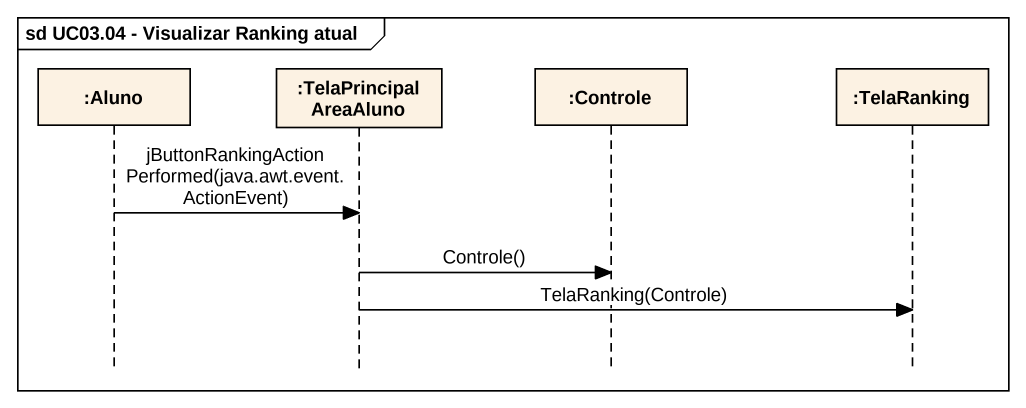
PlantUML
@startuml
mainframe sd UC03.04 - Visualizar Ranking atual
hide footbox
participant ":Aluno" as Aluno
participant ":TelaPrincipalAreaAluno" as TelaPrincipalAreaAluno
participant ":Controle" as Controle
participant ":TelaRanking" as TelaRanking

Aluno -> TelaPrincipalAreaAluno : jButtonRankingActionPerformed(java.awt.event.ActionEvent)
TelaPrincipalAreaAluno -> Controle : Controle()
TelaPrincipalAreaAluno -> TelaRanking : TelaRanking(Controle)
@enduml
